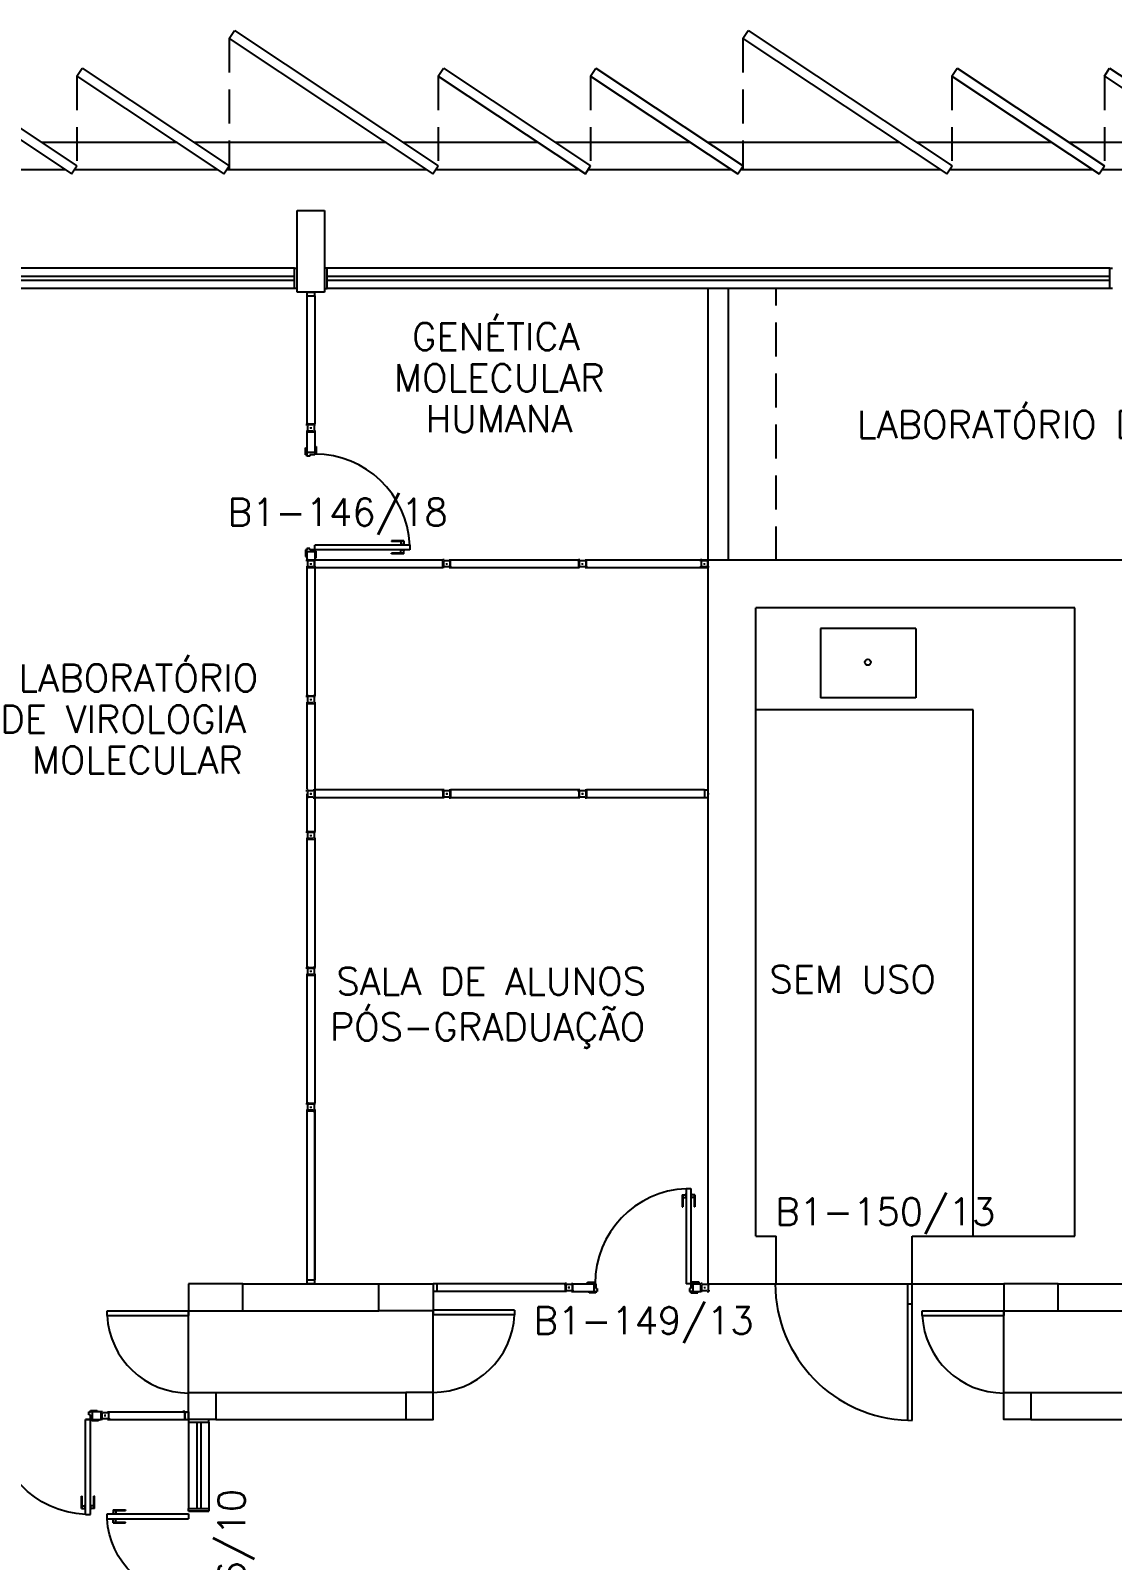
# Model space of a CAD drawing. Header units: millimetres. Extents: x 4436 to 4619, y 1272 to 1428.
# Drawn here: x 4582.28 to 4590.24, y 1340.77 to 1352.03 of the extents above; entities that cross this region are included whole.
import ezdxf

# ---------------------------------------------------------------- set-up
doc = ezdxf.new("R2010")
doc.units = ezdxf.units.MM
doc.linetypes.add('HIDDEN', pattern=[0.375, 0.25, -0.125])
for name, color, linetype in [('ALV', 2, 'Continuous'), ('ALVV', 1, 'Continuous'), ('BANCADA', 2, 'Continuous'), ('DIV', 2, 'Continuous'), ('DIV2', 2, 'Continuous'), ('ENDEREÇO', 2, 'Continuous'), ('ESTR', 3, 'Continuous'), ('JAN', 1, 'Continuous'), ('JANELA', 1, 'Continuous'), ('MACANETA', 2, 'Continuous'), ('PISO', 1, 'Continuous'), ('PORTA', 2, 'Continuous'), ('PROJ', 1, 'HIDDEN'), ('TEXTO', 2, 'Continuous')]:
    doc.layers.add(name, color=color, linetype=linetype)
doc.styles.add('UNB1-100', font='simplex.shx', dxfattribs={"height": 0.2})

# ---------------------------------------------------------------- blocks, each defined once
blk = doc.blocks.new('DIV10')
for p, q in [((-0.0051, 0), (0.0051, 0)), ((0, -0.0051), (0, 0.0051)), ((0.0285, 0.0285), (0.9715, 0.0285)), ((0.0285, -0.0285), (0.0285, 0.0285)), ((0.9715, -0.0285), (0.9715, 0.0285)), ((0.9949, 0), (1.0051, 0)), ((1, -0.0051), (1, 0.0051)), ((0.0285, -0.0285), (0.9715, -0.0285))]:
    blk.add_line(p, q)
blk = doc.blocks.new('MTT')
for p, q in [((-0.029, 0.018), (-0.029, 0.029)), ((-0.019, 0.029), (-0.029, 0.029)), ((-0.024, 0.018), (-0.029, 0.018)), ((-0.024, 0.018), (-0.024, -0.019)), ((-0.019, 0.024), (-0.019, 0.029)), ((-0.019, 0.024), (0.018, 0.024)), ((-0.005, 0), (0.005, 0)), ((0, -0.005), (0, 0.005)), ((0.018, 0.024), (0.018, 0.029)), ((0.018, 0.029), (0.029, 0.029)), ((0.024, 0.018), (0.029, 0.018)), ((0.024, 0.018), (0.024, -0.019)), ((0.029, 0.018), (0.029, 0.029)), ((-0.029, -0.019), (-0.024, -0.019)), ((-0.029, -0.019), (-0.029, -0.029)), ((-0.019, -0.029), (-0.029, -0.029)), ((0.018, -0.024), (-0.019, -0.024)), ((-0.019, -0.024), (-0.019, -0.029)), ((0.018, -0.024), (0.018, -0.029)), ((0.018, -0.029), (0.029, -0.029)), ((0.029, -0.019), (0.024, -0.019)), ((0.029, -0.019), (0.029, -0.029))]:
    blk.add_line(p, q)
blk = doc.blocks.new('IMTT')
for p, q in [((-0.005, 0), (0.005, 0)), ((0.029, 0.029), (0, 0.029)), ((0, -0.028), (0, 0.029)), ((0.029, -0.028), (0, -0.028))]:
    blk.add_line(p, q)
blk = doc.blocks.new('DIV13')
for p, q in [((-0.029, 1.272), (-0.029, 0.028)), ((-0.029, 1.272), (0.028, 1.272)), ((-0.005, 1.3), (0.005, 1.3)), ((0, 1.305), (0, 1.295)), ((0.028, 1.272), (0.028, 0.028)), ((-0.029, 0.028), (0.028, 0.028)), ((-0.005, 0), (0.005, 0)), ((0.005, 0), (-0.005, 0)), ((0.005, 0), (-0.005, 0)), ((0, 0.005), (0, -0.005)), ((0, 0.005), (0, -0.005)), ((0, 0.005), (0, -0.005))]:
    blk.add_line(p, q)
blk = doc.blocks.new('DOOR-60')
at = {"layer": 'MACANETA', "color": 1}
for p, q in [((-0.08, -0.555), (-0.08, -0.465)), ((-0.08, -0.465), (-0.075, -0.465)), ((-0.08, -0.555), (-0.053, -0.555)), ((-0.075, -0.555), (-0.075, -0.465)), ((-0.075, -0.535), (-0.053, -0.535)), ((-0.053, -0.528), (-0.05, -0.528)), ((-0.053, -0.563), (-0.053, -0.528)), ((-0.053, -0.563), (-0.05, -0.563)), ((-0.012, -0.528), (-0.015, -0.528)), ((-0.012, -0.563), (-0.015, -0.563)), ((-0.012, -0.563), (-0.012, -0.528)), ((0.01, -0.535), (-0.012, -0.535)), ((0.015, -0.555), (-0.012, -0.555)), ((0.01, -0.555), (0.01, -0.465)), ((0.015, -0.465), (0.01, -0.465)), ((0.015, -0.555), (0.015, -0.465))]:
    blk.add_line(p, q, dxfattribs=at)
at = {"layer": 'PORTA'}
for p, q in [((-0.05, -0.6), (-0.05, 0)), ((-0.015, 0), (-0.05, 0)), ((-0.015, -0.6), (-0.015, 0)), ((-0.05, -0.6), (-0.015, -0.6))]:
    blk.add_line(p, q, dxfattribs=at)
at = {"layer": 'PORTA', "color": 1}
blk.add_arc((-0.02, 0), 0.6, 180, 267.134, dxfattribs=at)
blk = doc.blocks.new('DOOR70')
at = {"layer": 'MACANETA', "color": 1}
for p, q in [((-0.015, -0.565), (-0.01, -0.565)), ((-0.015, -0.655), (-0.015, -0.565)), ((-0.015, -0.655), (0.012, -0.655)), ((-0.01, -0.655), (-0.01, -0.565)), ((-0.01, -0.635), (0.012, -0.635)), ((0.012, -0.663), (0.012, -0.628)), ((0.012, -0.628), (0.015, -0.628)), ((0.012, -0.663), (0.015, -0.663)), ((0.053, -0.628), (0.05, -0.628)), ((0.053, -0.663), (0.05, -0.663)), ((0.053, -0.663), (0.053, -0.628)), ((0.075, -0.635), (0.053, -0.635)), ((0.08, -0.655), (0.053, -0.655)), ((0.08, -0.565), (0.075, -0.565)), ((0.075, -0.655), (0.075, -0.565)), ((0.08, -0.655), (0.08, -0.565))]:
    blk.add_line(p, q, dxfattribs=at)
at = {"layer": 'PORTA'}
for p, q in [((0.015, -0.7), (0.015, 0)), ((0.015, 0), (0.05, 0)), ((0.05, -0.7), (0.05, 0)), ((0.05, -0.7), (0.015, -0.7))]:
    blk.add_line(p, q, dxfattribs=at)
at = {"layer": 'PORTA', "color": 1}
blk.add_arc((0.02, 0), 0.7, 272.4563, 0, dxfattribs=at)

msp = doc.modelspace()

# ---------------------------------------------------------------- linework, layer by layer
for p, q in [((4584.34441, 1347.11355), (4584.34441, 1347.10335)), ((4584.34441, 1347.11355), (4584.34441, 1347.10335)), ((4584.33931, 1347.10845), (4584.34951, 1347.10845)), ((4584.33931, 1347.10845), (4584.34951, 1347.10845)), ((4586.34951, 1346.41443), (4586.33931, 1346.41443))]:
    msp.add_line(p, q)
at = {"layer": 'ALV'}
for p, q in [((4583.74331, 1351.97457), (4583.78201, 1352.0329)), ((4583.74331, 1351.97457), (4583.78201, 1352.0329)), ((4583.74331, 1351.97457), (4585.24311, 1350.97928)), ((4583.74331, 1351.97457), (4585.24311, 1350.97928)), ((4583.78201, 1352.0329), (4585.28181, 1351.03761)), ((4583.78201, 1352.0329), (4585.28181, 1351.03761)), ((4587.52531, 1351.97457), (4587.56401, 1352.0329)), ((4587.52531, 1351.97457), (4589.02511, 1350.97928)), ((4587.56401, 1352.0329), (4589.06381, 1351.03761)), ((4581.53822, 1351.75643), (4582.62141, 1351.03761)), ((4582.62141, 1351.6981), (4582.66012, 1351.75643)), ((4582.66012, 1351.75643), (4583.74331, 1351.03761)), ((4585.28181, 1351.6981), (4585.32052, 1351.75643)), ((4585.32052, 1351.75643), (4586.40371, 1351.03761)), ((4586.40371, 1351.6981), (4586.44241, 1351.75643)), ((4586.44241, 1351.75643), (4587.5256, 1351.03761)), ((4589.06351, 1351.6981), (4589.10222, 1351.75643)), ((4589.10222, 1351.75643), (4590.18541, 1351.03761)), ((4590.18541, 1351.6981), (4590.22412, 1351.75643)), ((4590.22412, 1351.75643), (4591.30731, 1351.03761)), ((4581.49951, 1351.6981), (4582.5827, 1350.97928)), ((4582.62141, 1351.6981), (4583.7046, 1350.97928)), ((4585.28181, 1351.6981), (4586.365, 1350.97928)), ((4586.40371, 1351.6981), (4587.4869, 1350.97928)), ((4589.06351, 1351.6981), (4590.1467, 1350.97928)), ((4590.18541, 1351.6981), (4591.2686, 1350.97928)), ((4582.5827, 1350.97928), (4582.62141, 1351.03761)), ((4583.7046, 1350.97928), (4583.74331, 1351.03761)), ((4583.7046, 1350.97928), (4583.74331, 1351.03761)), ((4585.24311, 1350.97928), (4585.28181, 1351.03761)), ((4586.365, 1350.97928), (4586.40371, 1351.03761)), ((4587.4869, 1350.97928), (4587.5256, 1351.03761)), ((4589.02511, 1350.97928), (4589.06381, 1351.03761)), ((4590.1467, 1350.97928), (4590.18541, 1351.03761)), ((4584.24441, 1350.13345), (4584.24441, 1350.28345)), ((4584.24441, 1350.13345), (4584.24441, 1350.28345)), ((4584.44441, 1350.28345), (4584.44441, 1350.13345)), ((4584.44441, 1350.28345), (4584.44441, 1350.13345)), ((4587.26941, 1348.13695), (4587.26941, 1350.13345)), ((4587.41941, 1348.13345), (4587.41941, 1350.13345)), ((4587.26941, 1342.80845), (4587.26941, 1348.13345)), ((4593.26941, 1348.13345), (4587.26941, 1348.13345)), ((4587.61941, 1343.15845), (4587.61941, 1347.78345)), ((4589.96907, 1347.78345), (4587.61941, 1347.78345)), ((4589.96907, 1346.28345), (4589.96907, 1347.78345)), ((4589.96907, 1345.83345), (4589.96907, 1346.28345)), ((4589.96907, 1343.15845), (4589.96907, 1345.83345)), ((4587.61941, 1343.15845), (4587.76941, 1343.15845)), ((4587.76941, 1342.80845), (4587.76941, 1343.15845)), ((4588.76941, 1343.15845), (4589.96907, 1343.15845)), ((4588.76941, 1342.80845), (4588.76941, 1343.15845)), ((4583.84441, 1342.80845), (4584.84441, 1342.80845)), ((4583.84441, 1342.80845), (4584.84441, 1342.80845)), ((4587.26941, 1342.80845), (4587.76941, 1342.80845)), ((4588.76941, 1342.80845), (4589.44441, 1342.80845)), ((4589.84441, 1342.80845), (4590.41907, 1342.80845)), ((4589.90986, 1342.80845), (4590.21824, 1342.80845)), ((4583.84441, 1342.60845), (4584.84441, 1342.60845)), ((4583.84441, 1342.60845), (4584.84441, 1342.60845)), ((4589.84441, 1342.60845), (4590.84441, 1342.60845)), ((4583.64441, 1342.00845), (4585.04441, 1342.00845)), ((4583.64441, 1342.00845), (4585.04441, 1342.00845)), ((4589.64441, 1342.00845), (4591.04441, 1342.00845)), ((4583.64441, 1341.80845), (4585.04441, 1341.80845)), ((4583.64441, 1341.80845), (4585.04441, 1341.80845)), ((4589.64441, 1341.80845), (4591.04441, 1341.80845)), ((4583.44441, 1341.13345), (4583.59441, 1341.13345)), ((4583.59441, 1341.13345), (4583.44441, 1341.13345))]:
    msp.add_line(p, q, dxfattribs=at)
at = {"layer": 'BANCADA', "color": 1}
for p, q in [((4588.09637, 1347.63148), (4588.09637, 1347.12148)), ((4588.79637, 1347.63148), (4588.09637, 1347.63148)), ((4588.79637, 1347.63148), (4588.79637, 1347.12148)), ((4588.79637, 1347.12148), (4588.09637, 1347.12148))]:
    msp.add_line(p, q, dxfattribs=at)
at = {"layer": 'BANCADA'}
for p, q in [((4589.21907, 1347.03345), (4587.61941, 1347.03345)), ((4589.21907, 1343.15845), (4589.21907, 1347.03345))]:
    msp.add_line(p, q, dxfattribs=at)
at = {"layer": 'BANCADA', "color": 1}
msp.add_circle((4588.44424, 1347.38345), 0.0225, dxfattribs=at)
msp.add_circle((4588.44424, 1347.38345), 0.0225, dxfattribs=at)
at = {"layer": 'DEFPOINTS', "color": 0, "linetype": 'ByBlock'}
msp.add_point((4585.20141, 1342.80845), dxfattribs=at)
at = {"layer": 'DIV'}
for p, q in [((4584.31591, 1347.07995), (4584.31591, 1346.45223)), ((4584.31591, 1347.07995), (4584.37291, 1347.07995)), ((4584.31591, 1347.07995), (4584.37291, 1347.07995)), ((4584.37291, 1347.07995), (4584.37291, 1346.13695)), ((4587.24091, 1346.44293), (4586.37291, 1346.44293)), ((4586.37291, 1346.44293), (4586.37291, 1346.38593)), ((4587.24091, 1346.44293), (4587.24091, 1346.38593)), ((4584.31591, 1346.41523), (4584.31591, 1346.13695)), ((4586.34441, 1346.41953), (4586.34441, 1346.40933)), ((4587.24091, 1346.38593), (4586.37291, 1346.38593)), ((4587.27451, 1346.41443), (4587.26431, 1346.41443)), ((4587.26941, 1346.41953), (4587.26941, 1346.40933)), ((4584.31591, 1346.13695), (4584.37291, 1346.13695)), ((4584.31591, 1346.13695), (4584.37291, 1346.13695))]:
    msp.add_line(p, q, dxfattribs=at)
at = {"layer": 'DIV2'}
for p, q in [((4584.31591, 1349.07995), (4584.37291, 1349.07995)), ((4584.31591, 1349.07995), (4584.31591, 1348.92595)), ((4584.33931, 1349.10845), (4584.34951, 1349.10845)), ((4584.34441, 1349.11355), (4584.34441, 1349.10335)), ((4584.37291, 1349.07995), (4584.37291, 1348.92595)), ((4584.30591, 1348.96095), (4584.31591, 1348.96095)), ((4584.30591, 1348.91095), (4584.30591, 1348.96095)), ((4584.31591, 1348.92595), (4584.31591, 1348.91095)), ((4584.37291, 1348.92595), (4584.31591, 1348.92595)), ((4584.37291, 1348.97095), (4584.38291, 1348.97095)), ((4584.37291, 1348.92595), (4584.37291, 1348.92095)), ((4584.37291, 1348.92095), (4584.37291, 1348.91095)), ((4584.38291, 1348.92095), (4584.37291, 1348.92095)), ((4584.38291, 1348.97095), (4584.38291, 1348.92095)), ((4584.31591, 1348.91095), (4584.30591, 1348.91095)), ((4584.31591, 1348.90095), (4584.31591, 1348.91095)), ((4584.33791, 1348.90095), (4584.31591, 1348.90095)), ((4584.33791, 1348.91095), (4584.33791, 1348.90095)), ((4584.37291, 1348.91095), (4584.33791, 1348.91095)), ((4584.30591, 1348.21095), (4584.30591, 1348.16095)), ((4584.31591, 1348.21095), (4584.30591, 1348.21095)), ((4584.30591, 1348.16095), (4584.31591, 1348.16095)), ((4584.31591, 1348.22095), (4584.31591, 1348.21095)), ((4584.33791, 1348.22095), (4584.31591, 1348.22095)), ((4584.31591, 1348.19595), (4584.31591, 1348.21095)), ((4584.31591, 1348.19595), (4584.31591, 1348.13695)), ((4584.37291, 1348.19595), (4584.31591, 1348.19595)), ((4584.31591, 1348.13695), (4584.37291, 1348.13695)), ((4584.33791, 1348.21095), (4584.33791, 1348.22095)), ((4584.37291, 1348.21095), (4584.33791, 1348.21095)), ((4584.37291, 1348.20095), (4584.37291, 1348.21095)), ((4584.37291, 1348.19595), (4584.37291, 1348.20095)), ((4584.38291, 1348.20095), (4584.37291, 1348.20095)), ((4584.37291, 1348.19595), (4584.37291, 1348.13695)), ((4584.37291, 1348.15095), (4584.38291, 1348.15095)), ((4584.38291, 1348.15095), (4584.38291, 1348.20095)), ((4586.37291, 1348.13695), (4587.26941, 1348.13695)), ((4586.37291, 1348.07995), (4586.37291, 1348.13695)), ((4584.33931, 1348.10845), (4584.34951, 1348.10845)), ((4584.34441, 1348.11355), (4584.34441, 1348.10335)), ((4586.33931, 1348.10845), (4586.34951, 1348.10845)), ((4586.34441, 1348.10335), (4586.34441, 1348.11355)), ((4586.37291, 1348.07995), (4587.26941, 1348.07995)), ((4584.32591, 1345.13695), (4584.31591, 1345.13695)), ((4584.31591, 1345.12695), (4584.31591, 1345.13695)), ((4584.32091, 1345.12695), (4584.31591, 1345.12695)), ((4584.31591, 1345.08995), (4584.31591, 1345.07995)), ((4584.31591, 1345.08995), (4584.32091, 1345.08995)), ((4584.32091, 1345.12695), (4584.32091, 1345.08995)), ((4584.32591, 1345.13195), (4584.32591, 1345.13695)), ((4584.32591, 1345.13195), (4584.36291, 1345.13195)), ((4584.32591, 1345.08495), (4584.32591, 1345.07995)), ((4584.36291, 1345.08495), (4584.32591, 1345.08495)), ((4584.33931, 1345.10845), (4584.34951, 1345.10845)), ((4584.33947, 1345.10845), (4584.34936, 1345.10845)), ((4584.34441, 1345.11355), (4584.34441, 1345.10335)), ((4584.34441, 1345.10351), (4584.34441, 1345.11339)), ((4584.36291, 1345.13695), (4584.37291, 1345.13695)), ((4584.36291, 1345.13195), (4584.36291, 1345.13695)), ((4584.36291, 1345.08495), (4584.36291, 1345.07995)), ((4584.36791, 1345.12695), (4584.36791, 1345.08995)), ((4584.36791, 1345.12695), (4584.37291, 1345.12695)), ((4584.37291, 1345.08995), (4584.36791, 1345.08995)), ((4584.37291, 1345.12695), (4584.37291, 1345.13695)), ((4584.37291, 1345.08995), (4584.37291, 1345.07995)), ((4584.32591, 1345.07995), (4584.31591, 1345.07995)), ((4584.31591, 1345.07995), (4584.37291, 1345.07995)), ((4584.31591, 1345.07995), (4584.31591, 1344.13695)), ((4584.36291, 1345.07995), (4584.37291, 1345.07995)), ((4584.37291, 1345.07995), (4584.37291, 1344.13695)), ((4584.31591, 1344.13695), (4584.37291, 1344.13695)), ((4584.32591, 1344.13695), (4584.31591, 1344.13695)), ((4584.31591, 1344.12695), (4584.31591, 1344.13695)), ((4584.32091, 1344.12695), (4584.31591, 1344.12695)), ((4584.31591, 1344.08995), (4584.31591, 1344.07995)), ((4584.31591, 1344.08995), (4584.32091, 1344.08995)), ((4584.31591, 1344.07995), (4584.31591, 1342.83689)), ((4584.32591, 1344.07995), (4584.31591, 1344.07995)), ((4584.31591, 1344.07995), (4584.37291, 1344.07995)), ((4584.32091, 1344.12695), (4584.32091, 1344.08995)), ((4584.32591, 1344.13195), (4584.32591, 1344.13695)), ((4584.32591, 1344.13195), (4584.36291, 1344.13195)), ((4584.32591, 1344.08495), (4584.32591, 1344.07995)), ((4584.36291, 1344.08495), (4584.32591, 1344.08495)), ((4584.33931, 1344.10845), (4584.34951, 1344.10845)), ((4584.33931, 1344.10845), (4584.34951, 1344.10845)), ((4584.33947, 1344.10845), (4584.34936, 1344.10845)), ((4584.34441, 1344.11355), (4584.34441, 1344.10335)), ((4584.34441, 1344.11355), (4584.34441, 1344.10335)), ((4584.34441, 1344.10351), (4584.34441, 1344.11339)), ((4584.36291, 1344.13695), (4584.37291, 1344.13695)), ((4584.36291, 1344.13195), (4584.36291, 1344.13695)), ((4584.36291, 1344.08495), (4584.36291, 1344.07995)), ((4584.36291, 1344.07995), (4584.37291, 1344.07995)), ((4584.36791, 1344.12695), (4584.36791, 1344.08995)), ((4584.36791, 1344.12695), (4584.37291, 1344.12695)), ((4584.37291, 1344.08995), (4584.36791, 1344.08995)), ((4584.37291, 1344.12695), (4584.37291, 1344.13695)), ((4584.37291, 1344.08995), (4584.37291, 1344.07995)), ((4584.37291, 1344.07995), (4584.37291, 1342.83689)), ((4584.31591, 1342.83689), (4584.37291, 1342.83689)), ((4584.34951, 1342.80839), (4584.33931, 1342.80839)), ((4584.34951, 1342.80839), (4584.33931, 1342.80839)), ((4584.33931, 1342.80839), (4584.34951, 1342.80839)), ((4584.34441, 1342.81349), (4584.34441, 1342.80329)), ((4584.34441, 1342.81349), (4584.34441, 1342.80329)), ((4584.34441, 1342.81349), (4584.34441, 1342.80329)), ((4586.23931, 1342.77995), (4586.24951, 1342.77995)), ((4586.24441, 1342.77485), (4586.24441, 1342.78505)), ((4586.27291, 1342.75145), (4586.27291, 1342.80845)), ((4586.27291, 1342.80845), (4586.42691, 1342.80845)), ((4586.27291, 1342.75145), (4586.42691, 1342.75145)), ((4586.38191, 1342.81845), (4586.43191, 1342.81845)), ((4586.38191, 1342.80845), (4586.38191, 1342.81845)), ((4586.39191, 1342.74145), (4586.39191, 1342.75145)), ((4586.44191, 1342.74145), (4586.39191, 1342.74145)), ((4586.42691, 1342.80845), (4586.43191, 1342.80845)), ((4586.42691, 1342.80845), (4586.42691, 1342.75145)), ((4586.42691, 1342.75145), (4586.44191, 1342.75145)), ((4586.43191, 1342.81845), (4586.43191, 1342.80845)), ((4586.43191, 1342.80845), (4586.44191, 1342.80845)), ((4586.44191, 1342.80845), (4586.44191, 1342.77345)), ((4586.44191, 1342.77345), (4586.45191, 1342.77345)), ((4586.44191, 1342.75145), (4586.44191, 1342.74145)), ((4586.45191, 1342.75145), (4586.44191, 1342.75145)), ((4586.45191, 1342.77345), (4586.45191, 1342.75145)), ((4587.13191, 1342.77345), (4587.13191, 1342.75145)), ((4587.14191, 1342.77345), (4587.13191, 1342.77345)), ((4587.13191, 1342.75145), (4587.14191, 1342.75145)), ((4587.14191, 1342.80845), (4587.14191, 1342.77345)), ((4587.15191, 1342.80845), (4587.14191, 1342.80845)), ((4587.15691, 1342.75145), (4587.14191, 1342.75145)), ((4587.14191, 1342.75145), (4587.14191, 1342.74145)), ((4587.14191, 1342.74145), (4587.19191, 1342.74145)), ((4587.15191, 1342.81845), (4587.15191, 1342.80845)), ((4587.20191, 1342.81845), (4587.15191, 1342.81845)), ((4587.15691, 1342.80845), (4587.15191, 1342.80845)), ((4587.15691, 1342.80845), (4587.21591, 1342.80845)), ((4587.15691, 1342.80845), (4587.15691, 1342.75145)), ((4587.15691, 1342.75145), (4587.21591, 1342.75145)), ((4587.19191, 1342.74145), (4587.19191, 1342.75145)), ((4587.20191, 1342.80845), (4587.20191, 1342.81845)), ((4587.21591, 1342.75145), (4587.21591, 1342.80845)), ((4587.23931, 1342.77995), (4587.24951, 1342.77995)), ((4587.24441, 1342.77485), (4587.24441, 1342.78505)), ((4582.71137, 1341.86545), (4582.72137, 1341.86545)), ((4582.71137, 1341.84345), (4582.71137, 1341.86545)), ((4582.71137, 1341.86545), (4582.72137, 1341.86545)), ((4582.71137, 1341.84345), (4582.71137, 1341.86545)), ((4582.72137, 1341.84345), (4582.71137, 1341.84345)), ((4582.72137, 1341.84345), (4582.71137, 1341.84345)), ((4582.72137, 1341.87545), (4582.77137, 1341.87545)), ((4582.72137, 1341.86545), (4582.72137, 1341.87545)), ((4582.72137, 1341.87545), (4582.77137, 1341.87545)), ((4582.72137, 1341.86545), (4582.72137, 1341.87545)), ((4582.80133, 1341.86545), (4582.72137, 1341.86545)), ((4582.73637, 1341.86545), (4582.72137, 1341.86545)), ((4582.73637, 1341.86545), (4582.72137, 1341.86545)), ((4582.72137, 1341.80845), (4582.72137, 1341.84345)), ((4582.72137, 1341.80845), (4582.72137, 1341.84345)), ((4582.73637, 1341.80845), (4582.73637, 1341.86545)), ((4582.73637, 1341.80845), (4582.73637, 1341.86545)), ((4582.77137, 1341.87545), (4582.77137, 1341.86545)), ((4582.77137, 1341.87545), (4582.77137, 1341.86545)), ((4582.80133, 1341.80845), (4582.80133, 1341.86545)), ((4582.82473, 1341.83695), (4582.83493, 1341.83695)), ((4582.83493, 1341.83695), (4582.82473, 1341.83695)), ((4582.82983, 1341.83185), (4582.82983, 1341.84205)), ((4582.82983, 1341.83185), (4582.82983, 1341.84205)), ((4582.85833, 1341.86545), (4583.41591, 1341.86545)), ((4582.85833, 1341.80845), (4582.85833, 1341.86545)), ((4582.85915, 1341.86545), (4583.41391, 1341.86545)), ((4583.40153, 1341.86545), (4583.40153, 1341.86745)), ((4583.41591, 1341.86745), (4583.40153, 1341.86745)), ((4583.41391, 1341.86545), (4583.41391, 1341.80845)), ((4583.41591, 1341.86745), (4583.41591, 1341.85545)), ((4583.41591, 1341.80845), (4583.41591, 1341.86545)), ((4583.42091, 1341.85545), (4583.41591, 1341.85545)), ((4583.41591, 1341.85345), (4583.41591, 1341.82045)), ((4583.42091, 1341.85345), (4583.41591, 1341.85345)), ((4583.42091, 1341.82045), (4583.41591, 1341.82045)), ((4583.42091, 1341.85345), (4583.42091, 1341.85545)), ((4583.42091, 1341.81845), (4583.42091, 1341.82045)), ((4583.43931, 1341.83695), (4583.44951, 1341.83695)), ((4583.43931, 1341.83695), (4583.44951, 1341.83695)), ((4583.44441, 1341.83185), (4583.44441, 1341.84205)), ((4583.44441, 1341.84205), (4583.44441, 1341.83185)), ((4582.68637, 1341.80845), (4582.80133, 1341.80845)), ((4582.73137, 1341.80845), (4582.72137, 1341.80845)), ((4582.73137, 1341.80845), (4582.72137, 1341.80845)), ((4582.73637, 1341.80845), (4582.73137, 1341.80845)), ((4582.73137, 1341.79845), (4582.73137, 1341.80845)), ((4582.73637, 1341.80845), (4582.73137, 1341.80845)), ((4582.73137, 1341.79845), (4582.73137, 1341.80845)), ((4582.78137, 1341.79845), (4582.73137, 1341.79845)), ((4582.78137, 1341.79845), (4582.73137, 1341.79845)), ((4582.78137, 1341.80845), (4582.78137, 1341.79845)), ((4582.78137, 1341.80845), (4582.78137, 1341.79845)), ((4582.85833, 1341.80845), (4583.41591, 1341.80845)), ((4582.85915, 1341.80845), (4583.41391, 1341.80845)), ((4583.40153, 1341.80645), (4583.40153, 1341.80845)), ((4583.41591, 1341.80645), (4583.40153, 1341.80645)), ((4583.41591, 1341.81845), (4583.41591, 1341.80645)), ((4583.42091, 1341.81845), (4583.41591, 1341.81845))]:
    msp.add_line(p, q, dxfattribs=at)
at = {"layer": 'ESTR'}
for p, q in [((4584.24441, 1350.70845), (4584.44441, 1350.70845)), ((4584.24441, 1350.10845), (4584.24441, 1350.70845)), ((4584.24441, 1350.70845), (4584.44441, 1350.70845)), ((4584.24441, 1350.10845), (4584.24441, 1350.70845)), ((4584.44441, 1350.70845), (4584.44441, 1350.10845)), ((4584.44441, 1350.70845), (4584.44441, 1350.10845)), ((4584.44441, 1350.10845), (4584.24441, 1350.10845)), ((4584.44441, 1350.10845), (4584.24441, 1350.10845))]:
    msp.add_line(p, q, dxfattribs=at)
for points in [[(4583.44441, 1342.80845), (4583.44441, 1342.60845), (4583.84441, 1342.60845), (4583.84441, 1342.80845)], [(4583.44441, 1342.80845), (4583.44441, 1342.60845), (4583.84441, 1342.60845), (4583.84441, 1342.80845)], [(4585.24441, 1342.80845), (4585.24441, 1342.60845), (4584.84441, 1342.60845), (4584.84441, 1342.80845)], [(4589.44441, 1342.80845), (4589.44441, 1342.60845), (4589.84441, 1342.60845), (4589.84441, 1342.80845)], [(4583.64441, 1342.00845), (4583.64441, 1341.80845), (4583.44441, 1341.80845), (4583.44441, 1342.00845)], [(4583.64441, 1342.00845), (4583.64441, 1341.80845), (4583.44441, 1341.80845), (4583.44441, 1342.00845)], [(4585.04441, 1342.00845), (4585.04441, 1341.80845), (4585.24441, 1341.80845), (4585.24441, 1342.00845)], [(4589.64441, 1342.00845), (4589.64441, 1341.80845), (4589.44441, 1341.80845), (4589.44441, 1342.00845)]]:
    msp.add_lwpolyline(points, close=True, dxfattribs=at)
at = {"layer": 'JAN', "color": 3}
for p, q in [((4584.22441, 1350.28345), (4584.24441, 1350.28345)), ((4584.22441, 1350.13345), (4584.22441, 1350.28345)), ((4584.46441, 1350.28345), (4584.44441, 1350.28345)), ((4584.46441, 1350.13345), (4584.46441, 1350.28345)), ((4590.22441, 1350.28345), (4590.24441, 1350.28345)), ((4590.22441, 1350.13345), (4590.22441, 1350.28345)), ((4584.24441, 1350.13345), (4584.22441, 1350.13345)), ((4584.44441, 1350.13345), (4584.46441, 1350.13345)), ((4590.24441, 1350.13345), (4590.22441, 1350.13345)), ((4583.44441, 1341.80845), (4583.44441, 1341.78845)), ((4583.44441, 1341.78845), (4583.59441, 1341.78845)), ((4583.59441, 1341.78845), (4583.59441, 1341.80845)), ((4583.44441, 1341.13345), (4583.44441, 1341.15345)), ((4583.44441, 1341.15345), (4583.59441, 1341.15345)), ((4583.59441, 1341.15345), (4583.59441, 1341.13345))]:
    msp.add_line(p, q, dxfattribs=at)
at = {"layer": 'JANELA', "color": 1}
for p, q in [((4584.22441, 1350.28345), (4578.46441, 1350.28345)), ((4584.22441, 1350.28345), (4584.24441, 1350.28345)), ((4584.22441, 1350.13345), (4584.22441, 1350.28345)), ((4584.46441, 1350.28345), (4584.44441, 1350.28345)), ((4590.22441, 1350.28345), (4584.46441, 1350.28345)), ((4584.46441, 1350.13345), (4584.46441, 1350.28345)), ((4590.22441, 1350.28345), (4584.46441, 1350.28345)), ((4584.22441, 1350.22345), (4578.46441, 1350.22345)), ((4584.22441, 1350.19345), (4578.46441, 1350.19345)), ((4590.22441, 1350.22345), (4584.46441, 1350.22345)), ((4590.22441, 1350.22345), (4584.46441, 1350.22345)), ((4590.22441, 1350.19345), (4584.46441, 1350.19345)), ((4590.22441, 1350.19345), (4584.46441, 1350.19345)), ((4584.22441, 1350.13345), (4578.46441, 1350.13345)), ((4584.24441, 1350.13345), (4584.22441, 1350.13345)), ((4584.44441, 1350.13345), (4584.46441, 1350.13345)), ((4590.22441, 1350.13345), (4584.46441, 1350.13345)), ((4590.22441, 1350.13345), (4584.46441, 1350.13345)), ((4583.44441, 1341.78845), (4583.44441, 1341.15345)), ((4583.50441, 1341.78845), (4583.50441, 1341.15345)), ((4583.53441, 1341.78845), (4583.53441, 1341.15345)), ((4583.59441, 1341.78845), (4583.59441, 1341.15345))]:
    msp.add_line(p, q, dxfattribs=at)
at = {"layer": 'PISO'}
for p, q in [((4583.35927, 1351.20845), (4582.36397, 1351.20845)), ((4584.89778, 1351.20845), (4583.48587, 1351.20845)), ((4584.89778, 1351.20845), (4583.48587, 1351.20845)), ((4586.01968, 1351.20845), (4585.02438, 1351.20845)), ((4587.14157, 1351.20845), (4586.14627, 1351.20845)), ((4588.67978, 1351.20845), (4587.26817, 1351.20845)), ((4589.80138, 1351.20845), (4588.80608, 1351.20845)), ((4590.92327, 1351.20845), (4589.92797, 1351.20845)), ((4582.53906, 1351.00845), (4581.48046, 1351.00845)), ((4583.66065, 1351.00845), (4582.60206, 1351.00845)), ((4585.19916, 1351.00845), (4583.72395, 1351.00845)), ((4585.19916, 1351.00845), (4583.72395, 1351.00845)), ((4586.32106, 1351.00845), (4585.26246, 1351.00845)), ((4587.44295, 1351.00845), (4586.38436, 1351.00845)), ((4588.98116, 1351.00845), (4587.50625, 1351.00845)), ((4590.10276, 1351.00845), (4589.04416, 1351.00845)), ((4591.22465, 1351.00845), (4590.16606, 1351.00845))]:
    msp.add_line(p, q, dxfattribs=at)
at = {"layer": 'PORTA', "color": 1, "linetype": 'Continuous'}
msp.add_line((4587.76941, 1342.80845), (4588.75441, 1342.80845), dxfattribs=at)
at = {"layer": 'PORTA'}
for p, q in [((4587.76941, 1342.80845), (4588.76941, 1342.80845)), ((4582.84441, 1342.57345), (4582.84441, 1342.60845)), ((4582.84441, 1342.60845), (4583.44441, 1342.60845)), ((4582.84441, 1342.60845), (4583.44441, 1342.60845)), ((4582.84441, 1342.57345), (4582.84441, 1342.60845)), ((4583.44441, 1342.60845), (4583.44441, 1342.57345)), ((4583.44441, 1342.60845), (4583.44441, 1342.57345)), ((4585.84442, 1342.61345), (4585.24441, 1342.61345)), ((4585.24441, 1342.60845), (4585.24441, 1342.57345)), ((4585.84442, 1342.61345), (4585.84442, 1342.57845)), ((4588.84441, 1342.57345), (4588.84441, 1342.60845)), ((4588.84441, 1342.60845), (4589.44441, 1342.60845)), ((4589.44441, 1342.60845), (4589.44441, 1342.57345)), ((4582.84441, 1342.57345), (4583.44441, 1342.57345)), ((4582.84441, 1342.57345), (4583.44441, 1342.57345)), ((4585.84442, 1342.57845), (4585.24441, 1342.57845)), ((4588.84441, 1342.57345), (4589.44441, 1342.57345)), ((4588.73941, 1341.80258), (4588.76941, 1341.80213))]:
    msp.add_line(p, q, dxfattribs=at)
at = {"layer": 'PORTA', "linetype": 'Continuous'}
for p, q in [((4588.73941, 1341.80258), (4588.73941, 1342.80845)), ((4588.76941, 1341.80213), (4588.76941, 1342.80845)), ((4588.76941, 1342.65845), (4588.73941, 1342.65845))]:
    msp.add_line(p, q, dxfattribs=at)
at = {"layer": 'PORTA', "color": 2}
for p, q in [((4583.44441, 1342.00845), (4583.44441, 1342.60845)), ((4583.44441, 1342.00845), (4583.44441, 1342.60845)), ((4585.24441, 1342.00845), (4585.24441, 1342.60845)), ((4589.44441, 1342.00845), (4589.44441, 1342.60845))]:
    msp.add_line(p, q, dxfattribs=at)
at = {"layer": 'PORTA', "color": 1}
for centre, radius, start, end in [((4588.76941, 1342.80845), 1.00632, 180, 268.291662), ((4583.44441, 1342.60345), 0.60001, 182.865991, 270), ((4583.44441, 1342.60345), 0.60001, 182.865991, 270), ((4585.24441, 1342.60845), 0.60001, 270, 357.134009), ((4589.44441, 1342.60345), 0.60001, 182.865991, 270)]:
    msp.add_arc(centre, radius, start, end, dxfattribs=at)
at = {"layer": 'PROJ', "linetype": 'HIDDEN'}
for p, q in [((4583.74331, 1351.97457), (4583.74331, 1351.00845)), ((4583.74331, 1351.97457), (4583.74331, 1351.00845)), ((4587.52531, 1351.97457), (4587.52531, 1351.00845)), ((4582.62141, 1351.6981), (4582.62141, 1351.00845)), ((4585.28181, 1351.6981), (4585.28181, 1351.00845)), ((4586.40371, 1351.6981), (4586.40371, 1351.00845)), ((4589.06351, 1351.6981), (4589.06351, 1351.00845)), ((4590.18541, 1351.6981), (4590.18541, 1351.00845))]:
    msp.add_line(p, q, dxfattribs=at)
at = {"layer": 'PROJ', "color": 1, "linetype": 'HIDDEN'}
msp.add_line((4587.76941, 1348.13345), (4587.76941, 1350.13345), dxfattribs=at)

# ---------------------------------------------------------------- block references
at = {"layer": 'ALVV'}
for p, rotation in [((4584.37291, 1348.19595), 90.00000000514466), ((4587.15691, 1342.80845), 180.0000000051447)]:
    msp.add_blockref('DOOR70', p, dxfattribs=dict(at, rotation=rotation))
at = {"layer": 'ALVV', "xscale": -1}
msp.add_blockref('DOOR70', (4582.73637, 1341.80845), dxfattribs=at)
msp.add_blockref('DOOR70', (4582.73637, 1341.80845), dxfattribs=at)
at = {"layer": 'DIV2'}
for name, p, rotation in [('DIV10', (4584.34441, 1350.10845), 270), ('DIV10', (4584.34441, 1350.10845), 270), ('IMTT', (4584.34441, 1350.10845), 270), ('IMTT', (4584.34441, 1350.10845), 270), ('DIV10', (4584.34441, 1348.10845), 270), ('DIV10', (4584.34441, 1348.10845), 270), ('DIV10', (4585.34441, 1346.41443), 180), ('DIV10', (4586.34441, 1346.41443), 180), ('DIV10', (4584.34441, 1346.10845), 270), ('DIV10', (4584.34441, 1346.10845), 270), ('DIV10', (4584.34441, 1345.10845), 270), ('IMTT', (4584.34441, 1342.80845), 90), ('IMTT', (4584.34441, 1342.80845), 90), ('DIV10', (4586.24441, 1342.77995), 180), ('IMTT', (4583.44441, 1341.83695), 180), ('IMTT', (4583.44441, 1341.83695), 180), ('IMTT', (4583.44441, 1341.83695), 180)]:
    msp.add_blockref(name, p, dxfattribs=dict(at, rotation=rotation))
for name, p in [('MTT', (4584.34441, 1349.10845)), ('MTT', (4584.34441, 1349.10845)), ('MTT', (4584.34441, 1348.10845)), ('MTT', (4584.34441, 1348.10845)), ('DIV10', (4584.34441, 1348.10845)), ('DIV10', (4584.34441, 1348.10845)), ('MTT', (4585.34441, 1348.10845)), ('DIV10', (4585.34441, 1348.10845)), ('MTT', (4586.34441, 1348.10845)), ('MTT', (4587.24091, 1348.10845)), ('MTT', (4584.34441, 1347.10845)), ('MTT', (4584.34441, 1347.10845)), ('MTT', (4584.34441, 1346.41443)), ('MTT', (4585.34441, 1346.41443)), ('MTT', (4586.34441, 1346.41443)), ('MTT', (4584.34441, 1346.10845)), ('MTT', (4584.34441, 1346.10845)), ('MTT', (4584.34441, 1345.10845)), ('MTT', (4584.34441, 1344.10845)), ('DIV13', (4584.34441, 1342.80839)), ('MTT', (4586.24441, 1342.77995)), ('MTT', (4586.24458, 1342.77995)), ('MTT', (4587.24441, 1342.77995)), ('MTT', (4582.82983, 1341.83695)), ('MTT', (4582.82983, 1341.83695))]:
    msp.add_blockref(name, p, dxfattribs=at)
at = {"layer": 'DIV2', "xscale": -1}
msp.add_blockref('IMTT', (4587.26941, 1346.41443), dxfattribs=at)
at = {"layer": 'DIV2', "xscale": -1, "rotation": 180}
msp.add_blockref('IMTT', (4585.24441, 1342.77995), dxfattribs=at)
at = {"layer": 'PORTA', "xscale": -1, "rotation": 269.9999999974277}
msp.add_blockref('DOOR-60', (4583.44432, 1341.12845), dxfattribs=at)

# ---------------------------------------------------------------- texts
at = {"layer": 'ENDEREÇO', "style": 'UNB1-100'}
for s, p in [('B1-146/18', (4583.73213, 1348.38842)), ('B1-150/13', (4587.76173, 1343.23882)), ('B1-149/13', (4585.98265, 1342.43709))]:
    msp.add_text(s, height=0.2, dxfattribs=at).set_placement(p)
msp.add_text('B1-146/10', height=0.2, rotation=90, dxfattribs=at).set_placement((4583.86116, 1339.678))
at = {"layer": 'TEXTO', "style": 'UNB1-100'}
for s, p in [('GENÉTICA', (4585.08878, 1349.68023)), ('MOLECULAR', (4584.95611, 1349.37657)), ('HUMANA', (4585.18854, 1349.07624)), ('LABORATÓRIO DE EXTRAÇÃO', (4588.36261, 1349.03358)), ('LABORATÓRIO ', (4582.19129, 1347.16754)), ('DE VIROLOGIA', (4582.05862, 1346.86388)), ('MOLECULAR', (4582.29104, 1346.56355)), ('SALA DE ALUNOS', (4584.53128, 1344.93447)), ('SEM USO', (4587.71973, 1344.94932)), (' PÓS-GRADUAÇÃO', (4584.34611, 1344.5987))]:
    msp.add_text(s, height=0.2, dxfattribs=at).set_placement(p)

doc.saveas('drawing.dxf')
